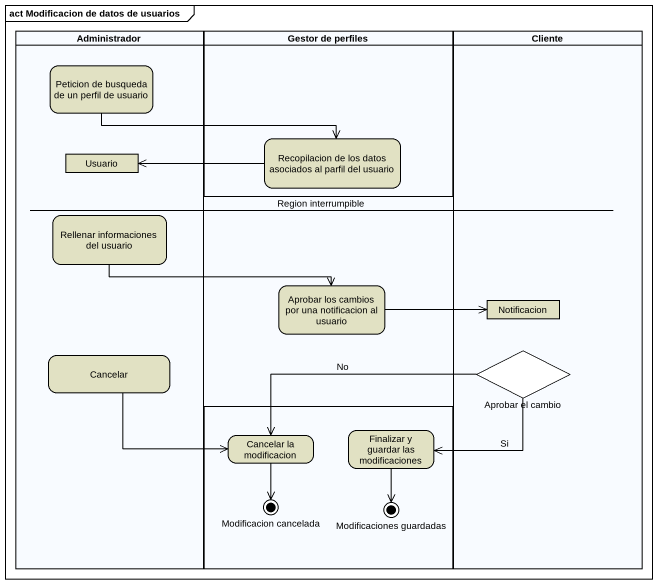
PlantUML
@startuml
mainframe act Modificacion de datos de usuarios
hide empty description
state Administrador <<partition>> {
  state "Peticion de busqueda de un perfil de usuario" as Peticion_de_busqueda_de_un #E1E1C3
  state Usuario <<object>> #E1E1C3
  state "Rellenar informaciones del usuario" as Rellenar_informaciones_del #E1E1C3
  state Cancelar #E1E1C3
}
state "Gestor de perfiles" as Gestor_de_perfiles <<partition>> {
  state "Recopilacion de los datos asociados al parfil del usuario" as Recopilacion_de_los_datos #E1E1C3
  state "Finalizar y guardar las modificaciones" as Finalizar_y_guardar_las #E1E1C3
  state "Cancelar la modificacion" as Cancelar_la_modificacion #E1E1C3
  state "Modificacion cancelada" as Modificacion_cancelada <<end>>
  state "Modificaciones guardadas" as Modificaciones_guardadas <<end>>
}
state Cliente <<partition>> {
  state Notificacion <<object>> #E1E1C3
  state "Aprobar el cambio" as Aprobar_el_cambio <<choice>> #D5D5D5
}
state "Region interrumpible" as Region_interrumpible {
  state "Aprobar los cambios por una notificacion al usuario" as Aprobar_los_cambios_por_una #E1E1C3
}
Peticion_de_busqueda_de_un -right-> Recopilacion_de_los_datos
Recopilacion_de_los_datos -left-> Usuario
Rellenar_informaciones_del -right-> Aprobar_los_cambios_por_una
Aprobar_los_cambios_por_una -right-> Notificacion
Cancelar -right-> Cancelar_la_modificacion
Aprobar_el_cambio -left-> Finalizar_y_guardar_las : Si
Aprobar_el_cambio -left-> Cancelar_la_modificacion : No
Finalizar_y_guardar_las --> Modificaciones_guardadas
Cancelar_la_modificacion --> Modificacion_cancelada
@enduml
